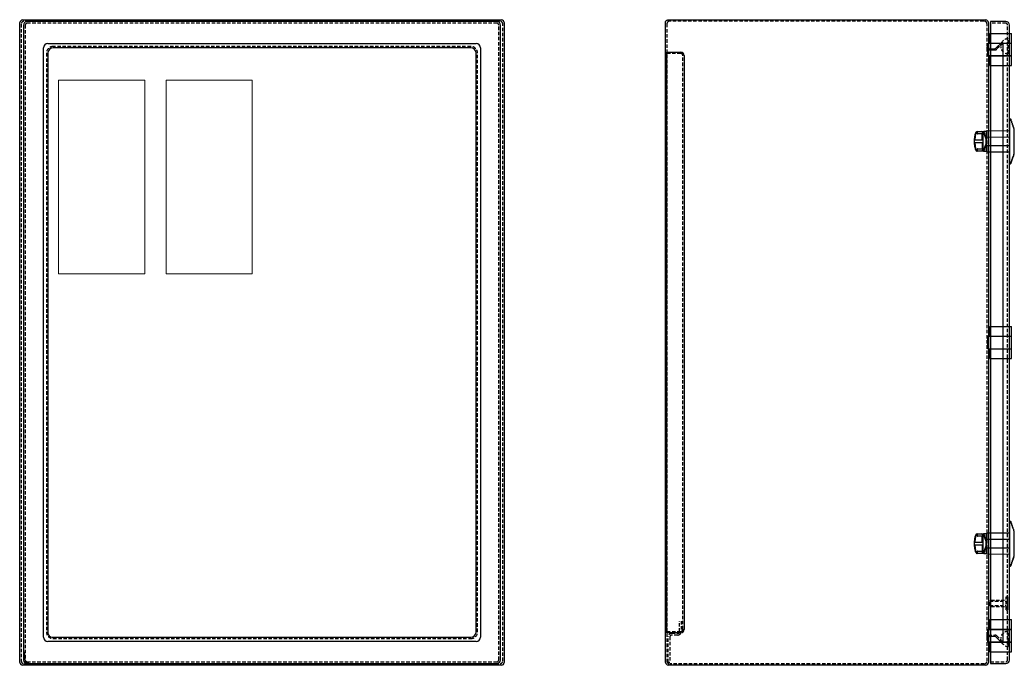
# Model space of a CAD drawing. Header units: millimetres. Extents: x -135 to 1783, y 0 to 1062.
# Drawn here: x 859 to 1783, y 462 to 1062 of the extents above; entities that cross this region are included whole.
import ezdxf

# ---------------------------------------------------------------- set-up
doc = ezdxf.new("R2010")
doc.units = ezdxf.units.MM
doc.linetypes.add('HIDDEN2', pattern=[4.7625, 3.175, -1.5875])
doc.layers.add('eProC - L2', color=41, linetype='Continuous', lineweight=20)

msp = doc.modelspace()

# ---------------------------------------------------------------- linework, layer by layer
for p, q in [((859.04, 464.76), (859.04, 1059.76)), ((861.54, 1062.26), (1306.54, 1062.26)), ((862.48, 1057.51), (862.48, 467.02)), ((1302.4, 1060.71), (865.68, 1060.71)), ((1305.6, 467.02), (1305.6, 1057.51)), ((1309.04, 1059.76), (1309.04, 464.76)), ((1458.99, 1059.91), (1459, 1059.97)), ((1458.99, 1059.85), (1458.99, 1059.91)), ((1458.99, 1059.79), (1458.99, 1059.85)), ((1459.04, 464.79), (1458.99, 1059.79)), ((1459, 1060.03), (1459.01, 1060.09)), ((1459, 1059.97), (1459, 1060.03)), ((1459.01, 1060.09), (1459.02, 1060.15)), ((1459.02, 1060.15), (1459.03, 1060.21)), ((1459.03, 1060.21), (1459.04, 1060.27)), ((1459.04, 1060.27), (1459.05, 1060.33)), ((1459.05, 1060.33), (1459.06, 1060.39)), ((1459.06, 1060.39), (1459.08, 1060.45)), ((1459.08, 1060.45), (1459.1, 1060.51)), ((1459.1, 1060.51), (1459.12, 1060.57)), ((1459.12, 1060.57), (1459.14, 1060.63)), ((1459.14, 1060.63), (1459.16, 1060.69)), ((1459.16, 1060.69), (1459.18, 1060.74)), ((1459.18, 1060.74), (1459.21, 1060.8)), ((1459.21, 1060.8), (1459.23, 1060.86)), ((1459.23, 1060.86), (1459.26, 1060.91)), ((1459.26, 1060.91), (1459.29, 1060.97)), ((1459.29, 1060.97), (1459.32, 1061.02)), ((1459.32, 1061.02), (1459.35, 1061.08)), ((1459.35, 1061.08), (1459.38, 1061.13)), ((1459.38, 1061.13), (1459.41, 1061.18)), ((1459.41, 1061.18), (1459.45, 1061.23)), ((1459.45, 1061.23), (1459.49, 1061.28)), ((1459.49, 1061.28), (1459.52, 1061.33)), ((1459.52, 1061.33), (1459.56, 1061.38)), ((1459.56, 1061.38), (1459.6, 1061.42)), ((1459.6, 1061.42), (1459.64, 1061.47)), ((1459.64, 1061.47), (1459.68, 1061.51)), ((1459.68, 1061.51), (1459.72, 1061.56)), ((1459.72, 1061.56), (1459.77, 1061.6)), ((1459.77, 1061.6), (1459.81, 1061.64)), ((1459.81, 1061.64), (1459.85, 1061.68)), ((1459.85, 1061.68), (1459.9, 1061.72)), ((1459.9, 1061.72), (1459.95, 1061.76)), ((1459.95, 1061.76), (1460, 1061.79)), ((1460, 1061.79), (1460.05, 1061.83)), ((1460.05, 1061.83), (1460.1, 1061.86)), ((1460.1, 1061.86), (1460.15, 1061.9)), ((1460.15, 1061.9), (1460.2, 1061.93)), ((1460.2, 1061.93), (1460.26, 1061.96)), ((1460.26, 1061.96), (1460.31, 1061.99)), ((1460.31, 1061.99), (1460.36, 1062.02)), ((1460.36, 1062.02), (1460.42, 1062.05)), ((1460.42, 1062.05), (1460.48, 1062.07)), ((1460.48, 1062.07), (1460.53, 1062.1)), ((1460.53, 1062.1), (1460.59, 1062.12)), ((1460.59, 1062.12), (1460.65, 1062.14)), ((1460.65, 1062.14), (1460.71, 1062.16)), ((1460.71, 1062.16), (1460.77, 1062.18)), ((1460.77, 1062.18), (1460.83, 1062.2)), ((1460.83, 1062.2), (1460.89, 1062.21)), ((1460.89, 1062.21), (1460.95, 1062.23)), ((1460.95, 1062.23), (1461.01, 1062.24)), ((1461.01, 1062.24), (1461.07, 1062.25)), ((1461.07, 1062.25), (1461.13, 1062.26)), ((1461.13, 1062.26), (1461.19, 1062.27)), ((1461.19, 1062.27), (1461.25, 1062.28)), ((1461.25, 1062.28), (1461.31, 1062.28)), ((1461.31, 1062.28), (1461.37, 1062.29)), ((1461.37, 1062.29), (1461.43, 1062.29)), ((1461.43, 1062.29), (1756.58, 1062.26)), ((1756.43, 1062.27), (1756.56, 1062.27)), ((1756.57, 1062.26), (1756.52, 1062.26)), ((1756.56, 1062.27), (1756.57, 1062.27)), ((1756.57, 1062.27), (1756.58, 1062.26)), ((1756.58, 1062.26), (1756.57, 1062.26)), ((1756.57, 1062.26), (1756.57, 1062.26)), ((1756.58, 1062.26), (1756.58, 1062.26)), ((1759.02, 1059.76), (1759.02, 464.76)), ((1775.32, 1060.71), (1761.02, 1060.71)), ((1761.02, 1060.71), (1761.02, 463.82)), ((1778.52, 467.02), (1778.52, 1057.51)), ((1760.52, 1049.76), (1780.52, 1049.76)), ((1760.52, 1040.76), (1760.52, 1049.76)), ((1780.52, 1040.76), (1780.52, 1049.76)), ((881.04, 488.26), (881.04, 1036.26)), ((885.04, 1040.26), (1283.04, 1040.26)), ((1278.04, 1036.26), (890.04, 1036.26)), ((1287.04, 1036.26), (1287.04, 488.26)), ((1758.52, 1040.51), (1780.52, 1040.51)), ((1758.52, 1029.01), (1758.52, 1040.51)), ((1760.27, 1035.51), (1765, 1035.51)), ((1760.52, 1040.76), (1780.52, 1040.76)), ((1765.88, 1035.88), (1771.7, 1041.7)), ((1771.7, 1041.7), (1772.59, 1040.82)), ((1772.59, 1040.82), (1772.59, 483.71)), ((1780.52, 1029.01), (1780.52, 1040.51)), ((885.04, 1031.26), (885.04, 492.26)), ((1283.04, 493.26), (1283.04, 1031.26)), ((1460.29, 1032.29), (1473.09, 1032.29)), ((1460.29, 492.29), (1460.29, 1032.29)), ((1476.29, 1029.09), (1476.29, 495.49)), ((1758.52, 1029.01), (1780.52, 1029.01)), ((1760.52, 1028.76), (1780.52, 1028.76)), ((1760.52, 1019.76), (1760.52, 1028.76)), ((1780.52, 1019.76), (1780.52, 1028.76)), ((1760.52, 1019.76), (1780.52, 1019.76)), ((1760.52, 768.26), (1760.52, 777.26)), ((1760.52, 777.26), (1780.52, 777.26)), ((1780.52, 768.26), (1780.52, 777.26)), ((1758.52, 756.51), (1758.52, 768.01)), ((1758.52, 768.01), (1780.52, 768.01)), ((1760.52, 768.26), (1780.52, 768.26)), ((1780.52, 756.51), (1780.52, 768.01)), ((1758.52, 756.51), (1780.52, 756.51)), ((1760.52, 747.26), (1760.52, 756.26)), ((1760.52, 756.26), (1780.52, 756.26)), ((1780.52, 747.26), (1780.52, 756.26)), ((1760.52, 747.26), (1780.52, 747.26)), ((1776.92, 525.76), (1776.92, 513.76)), ((1760.52, 495.76), (1760.52, 504.76)), ((1760.52, 504.76), (1780.52, 504.76)), ((1780.52, 495.76), (1780.52, 504.76)), ((1473.09, 492.29), (1460.29, 492.29)), ((1758.52, 484.01), (1758.52, 495.51)), ((1758.52, 495.51), (1780.52, 495.51)), ((1760.52, 495.76), (1780.52, 495.76)), ((1780.52, 484.01), (1780.52, 495.51)), ((1283.04, 484.26), (885.04, 484.26)), ((889.04, 488.26), (1278.04, 488.26)), ((1758.52, 484.01), (1780.52, 484.01)), ((1765, 489.01), (1760.27, 489.01)), ((1760.52, 474.76), (1760.52, 483.76)), ((1760.52, 483.76), (1780.52, 483.76)), ((1771.7, 482.83), (1765.88, 488.65)), ((1772.59, 483.71), (1771.7, 482.83)), ((1780.52, 474.76), (1780.52, 483.76)), ((862.94, 474.76), (862.94, 470.76)), ((1760.52, 474.76), (1780.52, 474.76)), ((1306.54, 462.26), (861.54, 462.26)), ((864.44, 464.76), (862.94, 470.76)), ((867.44, 464.76), (864.44, 464.76)), ((865.68, 463.82), (1302.4, 463.82)), ((1761.02, 463.82), (1775.32, 463.82))]:
    msp.add_line(p, q)
at = {"linetype": 'HIDDEN2'}
for p, q in [((860.34, 1058.52), (860.34, 466.06)), ((1305.24, 1061.02), (862.84, 1061.02)), ((864.08, 1057.51), (864.08, 467.02)), ((1302.4, 1059.11), (865.68, 1059.11)), ((1304, 467.02), (1304, 1057.51)), ((1307.74, 466.06), (1307.74, 1058.52)), ((1460.3, 1058.71), (1460.29, 1058.65)), ((1460.29, 1058.65), (1460.29, 1058.59)), ((1460.29, 1058.59), (1460.29, 1058.54)), ((1460.29, 1058.54), (1460.29, 466.04)), ((1460.31, 1058.82), (1460.3, 1058.76)), ((1460.3, 1058.76), (1460.3, 1058.71)), ((1460.32, 1058.94), (1460.31, 1058.88)), ((1460.31, 1058.88), (1460.31, 1058.82)), ((1460.33, 1058.99), (1460.32, 1058.94)), ((1460.34, 1059.05), (1460.33, 1058.99)), ((1460.36, 1059.11), (1460.34, 1059.05)), ((1460.37, 1059.17), (1460.36, 1059.11)), ((1460.39, 1059.23), (1460.37, 1059.17)), ((1460.4, 1059.28), (1460.39, 1059.23)), ((1460.42, 1059.34), (1460.4, 1059.28)), ((1460.44, 1059.4), (1460.42, 1059.34)), ((1460.47, 1059.46), (1460.44, 1059.4)), ((1460.49, 1059.52), (1460.47, 1059.46)), ((1460.51, 1059.57), (1460.49, 1059.52)), ((1460.54, 1059.63), (1460.51, 1059.57)), ((1460.57, 1059.69), (1460.54, 1059.63)), ((1460.6, 1059.74), (1460.57, 1059.69)), ((1460.63, 1059.8), (1460.6, 1059.74)), ((1460.66, 1059.85), (1460.63, 1059.8)), ((1460.7, 1059.91), (1460.66, 1059.85)), ((1460.73, 1059.96), (1460.7, 1059.91)), ((1460.77, 1060.01), (1460.73, 1059.96)), ((1460.81, 1060.06), (1460.77, 1060.01)), ((1460.85, 1060.11), (1460.81, 1060.06)), ((1460.89, 1060.16), (1460.85, 1060.11)), ((1460.93, 1060.21), (1460.89, 1060.16)), ((1460.98, 1060.26), (1460.93, 1060.21)), ((1461.02, 1060.31), (1460.98, 1060.26)), ((1461.07, 1060.35), (1461.02, 1060.31)), ((1461.12, 1060.39), (1461.07, 1060.35)), ((1461.16, 1060.44), (1461.12, 1060.39)), ((1461.21, 1060.48), (1461.16, 1060.44)), ((1461.27, 1060.52), (1461.21, 1060.48)), ((1461.32, 1060.56), (1461.27, 1060.52)), ((1461.37, 1060.59), (1461.32, 1060.56)), ((1461.42, 1060.63), (1461.37, 1060.59)), ((1461.48, 1060.66), (1461.42, 1060.63)), ((1461.53, 1060.7), (1461.48, 1060.66)), ((1461.59, 1060.73), (1461.53, 1060.7)), ((1461.64, 1060.76), (1461.59, 1060.73)), ((1461.7, 1060.79), (1461.64, 1060.76)), ((1461.76, 1060.81), (1461.7, 1060.79)), ((1461.81, 1060.84), (1461.76, 1060.81)), ((1461.87, 1060.86), (1461.81, 1060.84)), ((1461.93, 1060.88), (1461.87, 1060.86)), ((1461.99, 1060.91), (1461.93, 1060.88)), ((1462.04, 1060.92), (1461.99, 1060.91)), ((1462.1, 1060.94), (1462.04, 1060.92)), ((1462.16, 1060.96), (1462.1, 1060.94)), ((1462.22, 1060.97), (1462.16, 1060.96)), ((1462.28, 1060.98), (1462.22, 1060.97)), ((1462.34, 1061), (1462.28, 1060.98)), ((1462.39, 1061.01), (1462.34, 1061)), ((1462.45, 1061.02), (1462.39, 1061.01)), ((1462.51, 1061.02), (1462.45, 1061.02)), ((1462.57, 1061.03), (1462.51, 1061.02)), ((1462.62, 1061.03), (1462.57, 1061.03)), ((1462.68, 1061.04), (1462.62, 1061.03)), ((1462.73, 1061.04), (1462.68, 1061.04)), ((1754.64, 1061.02), (1462.73, 1061.04)), ((1755.4, 1061.02), (1754.64, 1061.02)), ((1755.27, 1061.01), (1755.39, 1061.01)), ((1755.39, 1061.01), (1755.4, 1061.02)), ((1755.4, 1061.02), (1755.4, 1061.02)), ((1755.4, 1061.02), (1755.4, 1061.02)), ((1755.4, 1061.02), (1755.4, 1061.02)), ((1755.4, 1061.02), (1755.4, 1061.02)), ((1757.77, 466.01), (1757.77, 1058.51)), ((1775.32, 1059.11), (1761.02, 1059.11)), ((1776.92, 467.02), (1776.92, 1057.51)), ((1777.42, 1030.79), (1777.42, 1044.79)), ((1278.04, 1037.56), (890.04, 1037.56)), ((1757.77, 1036.65), (1757.77, 1036.76)), ((1757.77, 1036.54), (1757.77, 1036.65)), ((1757.78, 1036.43), (1757.77, 1036.54)), ((1757.78, 1036.31), (1757.78, 1036.43)), ((1757.8, 1036.2), (1757.78, 1036.31)), ((1757.81, 1036.09), (1757.8, 1036.2)), ((1757.83, 1035.97), (1757.81, 1036.09)), ((1757.85, 1035.86), (1757.83, 1035.97)), ((1757.87, 1035.75), (1757.85, 1035.86)), ((1757.89, 1035.64), (1757.87, 1035.75)), ((1757.92, 1035.53), (1757.89, 1035.64)), ((1757.96, 1035.43), (1757.92, 1035.53)), ((1757.97, 1035.37), (1757.96, 1035.43)), ((1757.99, 1035.32), (1757.97, 1035.37)), ((1758.01, 1035.27), (1757.99, 1035.32)), ((1758.03, 1035.22), (1758.01, 1035.27)), ((1758.05, 1035.17), (1758.03, 1035.22)), ((1758.07, 1035.12), (1758.05, 1035.17)), ((1758.09, 1035.08), (1758.07, 1035.12)), ((1758.11, 1035.03), (1758.09, 1035.08)), ((1758.14, 1034.99), (1758.11, 1035.03)), ((1758.16, 1034.94), (1758.14, 1034.99)), ((1758.19, 1034.9), (1758.16, 1034.94)), ((1758.21, 1034.86), (1758.19, 1034.9)), ((1758.24, 1034.82), (1758.21, 1034.86)), ((1758.26, 1034.78), (1758.24, 1034.82)), ((1772.59, 1040.82), (1766.77, 1035)), ((883.74, 1031.26), (883.74, 493.26)), ((1284.34, 493.26), (1284.34, 1031.26)), ((1473.09, 1031.04), (1460.29, 1031.04)), ((1475.04, 495.49), (1475.04, 1029.09)), ((1758.29, 1034.74), (1758.26, 1034.78)), ((1758.32, 1034.7), (1758.29, 1034.74)), ((1758.35, 1034.67), (1758.32, 1034.7)), ((1758.38, 1034.63), (1758.35, 1034.67)), ((1758.41, 1034.6), (1758.38, 1034.63)), ((1758.44, 1034.57), (1758.41, 1034.6)), ((1758.47, 1034.54), (1758.44, 1034.57)), ((1758.5, 1034.51), (1758.47, 1034.54)), ((1758.53, 1034.48), (1758.5, 1034.51)), ((1758.55, 1034.47), (1758.53, 1034.48)), ((1758.56, 1034.46), (1758.55, 1034.47)), ((1758.58, 1034.45), (1758.56, 1034.46)), ((1758.6, 1034.43), (1758.58, 1034.45)), ((1758.61, 1034.42), (1758.6, 1034.43)), ((1758.63, 1034.41), (1758.61, 1034.42)), ((1758.64, 1034.4), (1758.63, 1034.41)), ((1758.66, 1034.39), (1758.64, 1034.4)), ((1758.68, 1034.38), (1758.66, 1034.39)), ((1758.7, 1034.37), (1758.68, 1034.38)), ((1758.71, 1034.36), (1758.7, 1034.37)), ((1758.73, 1034.35), (1758.71, 1034.36)), ((1758.75, 1034.35), (1758.73, 1034.35)), ((1758.76, 1034.34), (1758.75, 1034.35)), ((1758.78, 1034.33), (1758.76, 1034.34)), ((1758.8, 1034.32), (1758.78, 1034.33)), ((1758.82, 1034.32), (1758.8, 1034.32)), ((1758.83, 1034.31), (1758.82, 1034.32)), ((1758.85, 1034.31), (1758.83, 1034.31)), ((1758.87, 1034.3), (1758.85, 1034.31)), ((1758.89, 1034.29), (1758.87, 1034.3)), ((1758.9, 1034.29), (1758.89, 1034.29)), ((1758.92, 1034.29), (1758.9, 1034.29)), ((1758.94, 1034.28), (1758.92, 1034.29)), ((1758.96, 1034.28), (1758.94, 1034.28)), ((1758.97, 1034.27), (1758.96, 1034.28)), ((1758.99, 1034.27), (1758.97, 1034.27)), ((1759.01, 1034.27), (1758.99, 1034.27)), ((1759.03, 1034.27), (1759.01, 1034.27)), ((1759.04, 1034.27), (1759.03, 1034.27)), ((1759.06, 1034.26), (1759.04, 1034.27)), ((1759.08, 1034.26), (1759.06, 1034.26)), ((1759.1, 1034.26), (1759.08, 1034.26)), ((1759.12, 1034.26), (1759.1, 1034.26)), ((1765, 1034.26), (1759.12, 1034.26)), ((1471.94, 493.44), (1471.94, 503.24)), ((1473.54, 503.24), (1473.54, 493.44)), ((1460.29, 493.54), (1473.09, 493.54)), ((1464.74, 491.84), (1470.34, 491.84)), ((1470.34, 490.24), (1464.74, 490.24)), ((1471.29, 493.54), (1471.29, 492.29)), ((1475.03, 495.29), (1476.27, 495.29)), ((1758.21, 489.67), (1758.24, 489.71)), ((1758.24, 489.71), (1758.26, 489.75)), ((1758.26, 489.75), (1758.29, 489.79)), ((1758.29, 489.79), (1758.32, 489.82)), ((1758.32, 489.82), (1758.35, 489.86)), ((1758.35, 489.86), (1758.38, 489.89)), ((1758.38, 489.89), (1758.41, 489.93)), ((1758.41, 489.93), (1758.44, 489.96)), ((1758.44, 489.96), (1758.47, 489.99)), ((1758.47, 489.99), (1758.5, 490.02)), ((1758.5, 490.02), (1758.53, 490.04)), ((1758.53, 490.04), (1758.55, 490.05)), ((1758.55, 490.05), (1758.56, 490.07)), ((1758.56, 490.07), (1758.58, 490.08)), ((1758.58, 490.08), (1758.6, 490.09)), ((1758.6, 490.09), (1758.61, 490.1)), ((1758.61, 490.1), (1758.63, 490.11)), ((1758.63, 490.11), (1758.64, 490.12)), ((1758.64, 490.12), (1758.66, 490.13)), ((1758.66, 490.13), (1758.68, 490.14)), ((1758.68, 490.14), (1758.7, 490.15)), ((1758.7, 490.15), (1758.71, 490.16)), ((1758.71, 490.16), (1758.73, 490.17)), ((1758.73, 490.17), (1758.75, 490.18)), ((1758.75, 490.18), (1758.76, 490.19)), ((1758.76, 490.19), (1758.78, 490.19)), ((1758.78, 490.19), (1758.8, 490.2)), ((1758.8, 490.2), (1758.82, 490.21)), ((1758.82, 490.21), (1758.83, 490.21)), ((1758.83, 490.21), (1758.85, 490.22)), ((1758.85, 490.22), (1758.87, 490.23)), ((1758.87, 490.23), (1758.89, 490.23)), ((1758.89, 490.23), (1758.9, 490.24)), ((1758.9, 490.24), (1758.92, 490.24)), ((1758.92, 490.24), (1758.94, 490.24)), ((1758.94, 490.24), (1758.96, 490.25)), ((1758.96, 490.25), (1758.97, 490.25)), ((1758.97, 490.25), (1758.99, 490.25)), ((1758.99, 490.25), (1759.01, 490.26)), ((1759.01, 490.26), (1759.03, 490.26)), ((1759.03, 490.26), (1759.04, 490.26)), ((1759.04, 490.26), (1759.06, 490.26)), ((1759.06, 490.26), (1759.08, 490.26)), ((1759.08, 490.26), (1759.1, 490.26)), ((1759.1, 490.26), (1759.12, 490.26)), ((1759.12, 490.26), (1765, 490.26)), ((1777.42, 479.73), (1777.42, 493.73)), ((890.04, 486.96), (1278.04, 486.96)), ((1461.54, 464.84), (1461.54, 488.64)), ((1463.14, 488.64), (1463.14, 464.84)), ((1757.77, 487.99), (1757.78, 488.1)), ((1757.77, 487.87), (1757.77, 487.99)), ((1757.77, 487.76), (1757.77, 487.87)), ((1757.78, 488.21), (1757.8, 488.33)), ((1757.78, 488.1), (1757.78, 488.21)), ((1757.8, 488.33), (1757.81, 488.44)), ((1757.81, 488.44), (1757.83, 488.55)), ((1757.83, 488.55), (1757.85, 488.66)), ((1757.85, 488.66), (1757.87, 488.78)), ((1757.87, 488.78), (1757.89, 488.89)), ((1757.89, 488.89), (1757.92, 488.99)), ((1757.92, 488.99), (1757.96, 489.1)), ((1757.96, 489.1), (1757.97, 489.15)), ((1757.97, 489.15), (1757.99, 489.2)), ((1757.99, 489.2), (1758.01, 489.25)), ((1758.01, 489.25), (1758.03, 489.3)), ((1758.03, 489.3), (1758.05, 489.35)), ((1758.05, 489.35), (1758.07, 489.4)), ((1758.07, 489.4), (1758.09, 489.45)), ((1758.09, 489.45), (1758.11, 489.49)), ((1758.11, 489.49), (1758.14, 489.54)), ((1758.14, 489.54), (1758.16, 489.58)), ((1758.16, 489.58), (1758.19, 489.63)), ((1758.19, 489.63), (1758.21, 489.67)), ((1766.77, 489.53), (1772.59, 483.71)), ((862.84, 463.56), (1305.24, 463.56)), ((865.68, 465.42), (1302.4, 465.42)), ((1463.14, 464.84), (1461.54, 464.84)), ((1761.02, 465.42), (1775.32, 465.42))]:
    msp.add_line(p, q, dxfattribs=at)
at = {"color": 7}
for p, q in [((1778.52, 970.3), (1779.49, 970.3)), ((1778.52, 970.3), (1778.52, 928.3)), ((1782.77, 961.3), (1782.77, 937.3)), ((1746.03, 952.27), (1745.97, 951.49)), ((1746.11, 952.97), (1746.03, 952.27)), ((1746.23, 953.87), (1746.11, 952.97)), ((1746.35, 954.58), (1746.23, 953.87)), ((1746.46, 955.14), (1746.35, 954.58)), ((1746.57, 955.56), (1746.46, 955.14)), ((1746.58, 951.8), (1746.53, 950.77)), ((1746.67, 955.94), (1746.57, 955.56)), ((1746.66, 952.81), (1746.58, 951.8)), ((1746.77, 953.79), (1746.66, 952.81)), ((1746.78, 956.29), (1746.67, 955.94)), ((1746.87, 954.45), (1746.77, 953.79)), ((1746.94, 956.72), (1746.78, 956.29)), ((1746.98, 955.06), (1746.87, 954.45)), ((1747.1, 957.09), (1746.94, 956.72)), ((1747.04, 955.37), (1746.98, 955.06)), ((1747.1, 955.67), (1747.04, 955.37)), ((1747.19, 957.26), (1747.1, 957.09)), ((1747.17, 955.95), (1747.1, 955.67)), ((1747.24, 956.22), (1747.17, 955.95)), ((1747.28, 957.41), (1747.19, 957.26)), ((1747.31, 956.46), (1747.24, 956.22)), ((1747.37, 957.56), (1747.28, 957.41)), ((1747.38, 956.68), (1747.31, 956.46)), ((1747.49, 957.72), (1747.37, 957.56)), ((1747.45, 956.89), (1747.38, 956.68)), ((1747.52, 957.09), (1747.45, 956.89)), ((1747.65, 957.91), (1747.49, 957.72)), ((1747.57, 957.19), (1747.52, 957.09)), ((1747.61, 957.29), (1747.57, 957.19)), ((1747.65, 957.38), (1747.61, 957.29)), ((1747.87, 958.09), (1747.65, 957.91)), ((1747.69, 957.48), (1747.65, 957.38)), ((1747.74, 957.56), (1747.69, 957.48)), ((1747.78, 957.64), (1747.74, 957.56)), ((1747.83, 957.72), (1747.78, 957.64)), ((1747.87, 957.79), (1747.83, 957.72)), ((1748.15, 958.25), (1747.87, 958.09)), ((1747.91, 957.86), (1747.87, 957.79)), ((1747.95, 957.91), (1747.91, 957.86)), ((1747.97, 957.94), (1747.95, 957.91)), ((1747.99, 957.97), (1747.97, 957.94)), ((1748.01, 957.99), (1747.99, 957.97)), ((1748.03, 958.02), (1748.01, 957.99)), ((1748.06, 958.05), (1748.03, 958.02)), ((1748.08, 958.07), (1748.06, 958.05)), ((1748.1, 958.09), (1748.08, 958.07)), ((1748.13, 958.12), (1748.1, 958.09)), ((1748.15, 958.14), (1748.13, 958.12)), ((1748.47, 958.33), (1748.15, 958.25)), ((1748.17, 958.16), (1748.15, 958.14)), ((1748.2, 958.18), (1748.17, 958.16)), ((1748.22, 958.2), (1748.2, 958.18)), ((1748.24, 958.21), (1748.22, 958.2)), ((1748.26, 958.23), (1748.24, 958.21)), ((1748.28, 958.24), (1748.26, 958.23)), ((1748.3, 958.25), (1748.28, 958.24)), ((1748.31, 958.26), (1748.3, 958.25)), ((1748.32, 958.27), (1748.31, 958.26)), ((1748.33, 958.27), (1748.32, 958.27)), ((1748.34, 958.28), (1748.33, 958.27)), ((1748.36, 958.28), (1748.34, 958.28)), ((1748.37, 958.29), (1748.36, 958.28)), ((1748.38, 958.3), (1748.37, 958.29)), ((1748.4, 958.3), (1748.38, 958.3)), ((1748.41, 958.31), (1748.4, 958.3)), ((1748.42, 958.31), (1748.41, 958.31)), ((1748.44, 958.32), (1748.42, 958.31)), ((1748.45, 958.32), (1748.44, 958.32)), ((1748.47, 958.32), (1748.45, 958.32)), ((1748.47, 958.33), (1748.58, 958.34)), ((1748.48, 958.33), (1748.47, 958.32)), ((1748.53, 958.33), (1748.47, 958.33)), ((1748.49, 958.33), (1748.48, 958.33)), ((1748.5, 958.33), (1748.49, 958.33)), ((1748.51, 958.33), (1748.5, 958.33)), ((1748.52, 958.33), (1748.51, 958.33)), ((1748.51, 958.33), (1748.51, 958.33)), ((1748.53, 958.33), (1748.52, 958.33)), ((1748.55, 958.33), (1748.53, 958.33)), ((1748.58, 958.34), (1748.55, 958.33)), ((1748.58, 958.34), (1748.77, 958.34)), ((1748.77, 958.34), (1749.03, 958.34)), ((1748.77, 958.34), (1748.77, 956.17)), ((1748.77, 956.17), (1749.03, 956.17)), ((1749.03, 958.34), (1752.41, 958.35)), ((1749.03, 956.17), (1749.03, 958.34)), ((1753.27, 956.16), (1749.03, 956.17)), ((1752.41, 958.35), (1754.48, 958.36)), ((1753.27, 950.79), (1753.27, 956.16)), ((1753.79, 956.35), (1753.76, 947.36)), ((1753.77, 951.29), (1753.77, 955.66)), ((1753.79, 956.35), (1755.07, 956.36)), ((1755.07, 956.36), (1754.48, 958.36)), ((1757.27, 958.35), (1754.79, 958.35)), ((1754.86, 958.09), (1755.44, 956.5)), ((1755.09, 957.6), (1755.03, 957.61)), ((1756.86, 951.42), (1755.07, 956.36)), ((1755.16, 957.59), (1755.09, 957.6)), ((1755.16, 957.59), (1755.16, 957.25)), ((1757.24, 951.55), (1755.44, 956.5)), ((1757.27, 951.44), (1757.27, 958.35)), ((1757.52, 954.01), (1757.27, 954.01)), ((1778.52, 958.97), (1757.52, 958.9)), ((1757.52, 958.9), (1757.52, 953.36)), ((1757.52, 953.36), (1778.52, 953.39)), ((1757.52, 945.23), (1757.52, 953.36)), ((1745.77, 950.77), (1746.03, 950.77)), ((1745.77, 950.77), (1745.77, 947.82)), ((1745.77, 947.82), (1746.03, 947.82)), ((1745.97, 951.49), (1745.94, 950.77)), ((1745.94, 947.82), (1745.97, 947.13)), ((1745.97, 947.13), (1746.04, 946.22)), ((1746.03, 950.77), (1753.27, 950.79)), ((1746.03, 947.82), (1746.03, 950.77)), ((1753.27, 947.8), (1746.03, 947.82)), ((1746.04, 946.22), (1746.13, 945.4)), ((1746.13, 945.4), (1746.23, 944.68)), ((1746.23, 944.68), (1746.34, 944.05)), ((1746.34, 944.05), (1746.45, 943.52)), ((1746.45, 943.52), (1746.61, 942.86)), ((1746.53, 947.82), (1746.57, 946.98)), ((1746.57, 946.98), (1746.63, 946.15)), ((1746.61, 942.86), (1746.76, 942.37)), ((1746.63, 946.15), (1746.71, 945.35)), ((1746.71, 945.35), (1746.78, 944.79)), ((1746.78, 944.79), (1746.85, 944.25)), ((1746.85, 944.25), (1746.94, 943.72)), ((1746.94, 943.72), (1747.04, 943.21)), ((1747.04, 943.21), (1747.12, 942.86)), ((1747.12, 942.86), (1747.2, 942.52)), ((1747.2, 942.52), (1747.29, 942.19)), ((1749.03, 942.42), (1748.77, 942.42)), ((1748.77, 940.25), (1748.77, 942.42)), ((1749.03, 942.42), (1753.27, 942.43)), ((1749.03, 940.25), (1749.03, 942.42)), ((1753.27, 947.8), (1753.27, 942.43)), ((1753.75, 942.79), (1753.74, 942.24)), ((1753.75, 942.79), (1753.77, 942.93)), ((1753.77, 947.3), (1753.76, 947.36)), ((1753.77, 947.3), (1753.77, 942.93)), ((1755.07, 942.23), (1756.86, 947.17)), ((1755.44, 942.09), (1757.24, 947.04)), ((1757.27, 951.42), (1756.86, 951.42)), ((1756.86, 947.17), (1756.86, 951.42)), ((1756.86, 947.17), (1757.27, 947.17)), ((1757.27, 951.42), (1757.24, 951.55)), ((1757.24, 947.04), (1757.27, 947.17)), ((1757.27, 947.17), (1757.27, 951.42)), ((1757.27, 940.25), (1757.27, 947.15)), ((1757.27, 944.58), (1757.52, 944.58)), ((1778.52, 945.2), (1757.52, 945.23)), ((1757.52, 945.23), (1757.52, 939.7)), ((1746.76, 942.37), (1746.89, 942)), ((1746.89, 942), (1746.99, 941.75)), ((1746.99, 941.75), (1747.11, 941.49)), ((1747.11, 941.49), (1747.25, 941.23)), ((1747.25, 941.23), (1747.42, 940.97)), ((1747.29, 942.19), (1747.39, 941.88)), ((1747.39, 941.88), (1747.44, 941.73)), ((1747.42, 940.97), (1747.58, 940.76)), ((1747.44, 941.73), (1747.49, 941.58)), ((1747.49, 941.58), (1747.55, 941.44)), ((1747.55, 941.44), (1747.61, 941.29)), ((1747.58, 940.76), (1747.82, 940.53)), ((1747.61, 941.29), (1747.67, 941.16)), ((1747.67, 941.16), (1747.71, 941.09)), ((1747.71, 941.09), (1747.74, 941.03)), ((1747.74, 941.03), (1747.77, 940.96)), ((1747.77, 940.96), (1747.81, 940.9)), ((1747.81, 940.9), (1747.84, 940.84)), ((1747.82, 940.53), (1748.04, 940.39)), ((1747.84, 940.84), (1747.88, 940.78)), ((1747.88, 940.78), (1747.92, 940.73)), ((1747.92, 940.73), (1747.95, 940.67)), ((1747.95, 940.67), (1747.99, 940.62)), ((1747.99, 940.62), (1748.01, 940.6)), ((1748.01, 940.6), (1748.03, 940.58)), ((1748.03, 940.58), (1748.06, 940.55)), ((1748.04, 940.39), (1748.29, 940.29)), ((1748.06, 940.55), (1748.08, 940.52)), ((1748.08, 940.52), (1748.11, 940.49)), ((1748.11, 940.49), (1748.13, 940.46)), ((1748.13, 940.46), (1748.15, 940.45)), ((1748.15, 940.45), (1748.17, 940.44)), ((1748.17, 940.44), (1748.18, 940.42)), ((1748.18, 940.42), (1748.2, 940.41)), ((1748.2, 940.41), (1748.21, 940.39)), ((1748.21, 940.39), (1748.23, 940.38)), ((1748.23, 940.38), (1748.25, 940.37)), ((1748.25, 940.37), (1748.26, 940.36)), ((1748.26, 940.36), (1748.28, 940.35)), ((1748.28, 940.35), (1748.3, 940.33)), ((1748.29, 940.29), (1748.58, 940.25)), ((1748.3, 940.33), (1748.32, 940.32)), ((1748.32, 940.32), (1748.33, 940.32)), ((1748.33, 940.32), (1748.34, 940.31)), ((1748.34, 940.31), (1748.35, 940.31)), ((1748.35, 940.31), (1748.36, 940.3)), ((1748.36, 940.3), (1748.37, 940.3)), ((1748.37, 940.3), (1748.38, 940.29)), ((1748.38, 940.29), (1748.39, 940.29)), ((1748.39, 940.29), (1748.4, 940.29)), ((1748.4, 940.29), (1748.41, 940.28)), ((1748.41, 940.28), (1748.42, 940.28)), ((1748.42, 940.28), (1748.43, 940.28)), ((1748.43, 940.28), (1748.44, 940.27)), ((1748.44, 940.27), (1748.45, 940.27)), ((1748.45, 940.27), (1748.46, 940.27)), ((1748.46, 940.27), (1748.47, 940.27)), ((1748.47, 940.27), (1748.48, 940.27)), ((1748.48, 940.27), (1748.5, 940.26)), ((1748.5, 940.26), (1748.52, 940.26)), ((1748.52, 940.26), (1748.58, 940.26)), ((1748.58, 940.25), (1748.74, 940.25)), ((1749.03, 940.25), (1748.77, 940.25)), ((1752.34, 940.24), (1749.03, 940.25)), ((1752.4, 940.24), (1752.34, 940.24)), ((1754.48, 940.23), (1752.35, 940.24)), ((1752.45, 940.25), (1752.4, 940.24)), ((1752.48, 940.25), (1752.45, 940.25)), ((1752.51, 940.25), (1752.48, 940.25)), ((1752.53, 940.26), (1752.51, 940.25)), ((1752.56, 940.26), (1752.53, 940.26)), ((1752.58, 940.27), (1752.56, 940.26)), ((1752.61, 940.28), (1752.58, 940.27)), ((1752.63, 940.28), (1752.61, 940.28)), ((1752.66, 940.29), (1752.63, 940.28)), ((1752.68, 940.3), (1752.66, 940.29)), ((1752.7, 940.31), (1752.68, 940.3)), ((1752.73, 940.32), (1752.7, 940.31)), ((1752.75, 940.33), (1752.73, 940.32)), ((1752.77, 940.34), (1752.75, 940.33)), ((1752.79, 940.35), (1752.77, 940.34)), ((1752.81, 940.36), (1752.79, 940.35)), ((1752.84, 940.37), (1752.81, 940.36)), ((1752.86, 940.38), (1752.84, 940.37)), ((1752.88, 940.39), (1752.86, 940.38)), ((1752.9, 940.41), (1752.88, 940.39)), ((1752.92, 940.42), (1752.9, 940.41)), ((1752.96, 940.44), (1752.92, 940.42)), ((1752.99, 940.47), (1752.96, 940.44)), ((1753.03, 940.5), (1752.99, 940.47)), ((1753.06, 940.53), (1753.03, 940.5)), ((1753.09, 940.55), (1753.06, 940.53)), ((1753.12, 940.58), (1753.09, 940.55)), ((1753.15, 940.61), (1753.12, 940.58)), ((1753.18, 940.64), (1753.15, 940.61)), ((1753.21, 940.67), (1753.18, 940.64)), ((1753.23, 940.7), (1753.21, 940.67)), ((1753.26, 940.72), (1753.23, 940.7)), ((1753.28, 940.75), (1753.26, 940.72)), ((1753.3, 940.78), (1753.28, 940.75)), ((1753.32, 940.8), (1753.3, 940.78)), ((1753.34, 940.83), (1753.32, 940.8)), ((1753.35, 940.86), (1753.34, 940.83)), ((1753.39, 940.91), (1753.35, 940.86)), ((1753.42, 940.97), (1753.39, 940.91)), ((1753.45, 941.02), (1753.42, 940.97)), ((1753.48, 941.08), (1753.45, 941.02)), ((1753.51, 941.14), (1753.48, 941.08)), ((1753.54, 941.2), (1753.51, 941.14)), ((1753.56, 941.26), (1753.54, 941.2)), ((1753.58, 941.33), (1753.56, 941.26)), ((1753.61, 941.39), (1753.58, 941.33)), ((1753.63, 941.45), (1753.61, 941.39)), ((1753.64, 941.52), (1753.63, 941.45)), ((1753.66, 941.58), (1753.64, 941.52)), ((1753.68, 941.65), (1753.66, 941.58)), ((1753.69, 941.71), (1753.68, 941.65)), ((1753.7, 941.78), (1753.69, 941.71)), ((1753.71, 941.84), (1753.7, 941.78)), ((1753.72, 941.91), (1753.71, 941.84)), ((1753.73, 941.97), (1753.72, 941.91)), ((1753.74, 942.04), (1753.73, 941.97)), ((1755.07, 942.23), (1753.74, 942.24)), ((1753.74, 942.24), (1753.74, 942.11)), ((1753.74, 942.11), (1753.74, 942.04)), ((1754.5, 940.27), (1754.48, 940.23)), ((1755.07, 942.23), (1754.5, 940.27)), ((1754.5, 940.27), (1754.54, 940.28)), ((1754.54, 940.28), (1754.58, 940.29)), ((1754.58, 940.29), (1754.66, 940.32)), ((1754.66, 940.32), (1754.73, 940.37)), ((1754.73, 940.37), (1754.78, 940.43)), ((1754.78, 940.43), (1754.86, 940.58)), ((1754.79, 940.24), (1757.27, 940.25)), ((1755.44, 942.09), (1754.86, 940.5)), ((1754.86, 940.58), (1754.95, 940.79)), ((1754.95, 940.79), (1755.05, 941.05)), ((1755.04, 940.98), (1755.16, 941)), ((1755.05, 941.05), (1755.17, 941.36)), ((1755.16, 941.34), (1755.16, 941)), ((1755.17, 941.36), (1755.3, 941.72)), ((1755.3, 941.72), (1755.44, 942.1)), ((1757.52, 939.7), (1778.52, 939.63)), ((1781.47, 933.71), (1781.76, 933.71)), ((1781.5, 933.01), (1781.76, 933.71)), ((1781.78, 933.76), (1781.56, 933.76)), ((1781.61, 933.31), (1781.77, 933.73)), ((1781.78, 933.76), (1781.76, 933.71)), ((1781.78, 933.76), (1781.9, 934.09)), ((1782.2, 934.91), (1782.56, 935.89)), ((1782.31, 935.17), (1782.29, 935.17)), ((1782.31, 935.19), (1782.3, 935.19)), ((1782.83, 936.66), (1782.95, 936.98)), ((1782.95, 936.98), (1782.84, 936.98)), ((1782.95, 936.98), (1782.84, 936.98)), ((1782.85, 936.67), (1782.85, 936.66)), ((1782.95, 936.98), (1782.95, 936.98)), ((1778.52, 928.3), (1779.49, 928.3)), ((1780.45, 930.1), (1780.16, 930.1)), ((1780.43, 930.05), (1780.16, 930.05)), ((1780.26, 929.58), (1780.23, 929.58)), ((1780.26, 929.58), (1780.43, 930.05)), ((1780.43, 930.05), (1780.45, 930.1)), ((1780.45, 930.1), (1780.59, 930.49)), ((1780.89, 931.31), (1781.24, 932.29)), ((1780.91, 931.38), (1780.92, 931.38)), ((1780.92, 931.4), (1780.92, 931.4)), ((1780.92, 931.4), (1780.92, 931.4)), ((1778.52, 596.23), (1778.52, 554.23)), ((1778.52, 596.23), (1779.49, 596.23)), ((1746.78, 582.23), (1746.67, 581.88)), ((1746.94, 582.65), (1746.78, 582.23)), ((1747.1, 583.03), (1746.94, 582.65)), ((1747.19, 583.19), (1747.1, 583.03)), ((1747.24, 582.16), (1747.17, 581.89)), ((1747.28, 583.35), (1747.19, 583.19)), ((1747.31, 582.39), (1747.24, 582.16)), ((1747.37, 583.49), (1747.28, 583.35)), ((1747.38, 582.62), (1747.31, 582.39)), ((1747.49, 583.65), (1747.37, 583.49)), ((1747.45, 582.83), (1747.38, 582.62)), ((1747.52, 583.02), (1747.45, 582.83)), ((1747.65, 583.84), (1747.49, 583.65)), ((1747.57, 583.13), (1747.52, 583.02)), ((1747.61, 583.23), (1747.57, 583.13)), ((1747.65, 583.32), (1747.61, 583.23)), ((1747.87, 584.03), (1747.65, 583.84)), ((1747.69, 583.41), (1747.65, 583.32)), ((1747.74, 583.5), (1747.69, 583.41)), ((1747.78, 583.58), (1747.74, 583.5)), ((1747.83, 583.66), (1747.78, 583.58)), ((1747.87, 583.73), (1747.83, 583.66)), ((1748.15, 584.18), (1747.87, 584.03)), ((1747.91, 583.79), (1747.87, 583.73)), ((1747.95, 583.85), (1747.91, 583.79)), ((1747.97, 583.88), (1747.95, 583.85)), ((1747.99, 583.9), (1747.97, 583.88)), ((1748.01, 583.93), (1747.99, 583.9)), ((1748.03, 583.95), (1748.01, 583.93)), ((1748.06, 583.98), (1748.03, 583.95)), ((1748.08, 584.01), (1748.06, 583.98)), ((1748.1, 584.03), (1748.08, 584.01)), ((1748.13, 584.05), (1748.1, 584.03)), ((1748.15, 584.08), (1748.13, 584.05)), ((1748.47, 584.26), (1748.15, 584.18)), ((1748.17, 584.1), (1748.15, 584.08)), ((1748.2, 584.12), (1748.17, 584.1)), ((1748.22, 584.13), (1748.2, 584.12)), ((1748.24, 584.15), (1748.22, 584.13)), ((1748.26, 584.16), (1748.24, 584.15)), ((1748.28, 584.18), (1748.26, 584.16)), ((1748.3, 584.19), (1748.28, 584.18)), ((1748.31, 584.2), (1748.3, 584.19)), ((1748.32, 584.2), (1748.31, 584.2)), ((1748.33, 584.21), (1748.32, 584.2)), ((1748.34, 584.21), (1748.33, 584.21)), ((1748.36, 584.22), (1748.34, 584.21)), ((1748.37, 584.23), (1748.36, 584.22)), ((1748.38, 584.23), (1748.37, 584.23)), ((1748.4, 584.24), (1748.38, 584.23)), ((1748.41, 584.24), (1748.4, 584.24)), ((1748.42, 584.25), (1748.41, 584.24)), ((1748.44, 584.25), (1748.42, 584.25)), ((1748.45, 584.25), (1748.44, 584.25)), ((1748.47, 584.26), (1748.45, 584.25)), ((1748.47, 584.26), (1748.58, 584.27)), ((1748.53, 584.26), (1748.47, 584.26)), ((1748.48, 584.26), (1748.47, 584.26)), ((1748.49, 584.26), (1748.48, 584.26)), ((1748.5, 584.26), (1748.49, 584.26)), ((1748.51, 584.27), (1748.5, 584.26)), ((1748.52, 584.27), (1748.51, 584.27)), ((1748.51, 584.27), (1748.51, 584.27)), ((1748.53, 584.27), (1748.52, 584.27)), ((1748.55, 584.27), (1748.53, 584.27)), ((1748.58, 584.27), (1748.55, 584.27)), ((1748.58, 584.27), (1748.77, 584.27)), ((1748.77, 584.28), (1748.77, 582.11)), ((1748.77, 584.28), (1749.03, 584.28)), ((1748.77, 582.11), (1749.03, 582.11)), ((1749.03, 584.28), (1752.41, 584.29)), ((1749.03, 582.11), (1749.03, 584.28)), ((1753.27, 582.09), (1749.03, 582.11)), ((1752.41, 584.29), (1754.48, 584.29)), ((1753.27, 576.73), (1753.27, 582.1)), ((1753.79, 582.29), (1753.76, 573.3)), ((1753.79, 582.29), (1755.07, 582.29)), ((1755.07, 582.29), (1754.48, 584.29)), ((1757.27, 584.28), (1754.79, 584.29)), ((1754.86, 584.03), (1755.44, 582.43)), ((1755.09, 583.53), (1755.03, 583.55)), ((1756.86, 577.35), (1755.07, 582.29)), ((1755.16, 583.53), (1755.09, 583.53)), ((1755.16, 583.53), (1755.16, 583.18)), ((1757.24, 577.49), (1755.44, 582.43)), ((1757.27, 577.38), (1757.27, 584.28)), ((1778.52, 584.9), (1757.52, 584.83)), ((1757.52, 584.83), (1757.52, 579.3)), ((1782.77, 587.23), (1782.77, 563.23)), ((1745.77, 576.7), (1745.77, 573.76)), ((1745.77, 576.7), (1746.03, 576.7)), ((1745.77, 573.76), (1746.03, 573.76)), ((1745.97, 577.42), (1745.94, 576.7)), ((1745.94, 573.76), (1745.97, 573.07)), ((1746.03, 578.21), (1745.97, 577.42)), ((1745.97, 573.07), (1746.04, 572.15)), ((1746.11, 578.91), (1746.03, 578.21)), ((1746.03, 576.7), (1753.27, 576.73)), ((1746.03, 573.76), (1746.03, 576.7)), ((1753.27, 573.73), (1746.03, 573.76)), ((1746.23, 579.8), (1746.11, 578.91)), ((1746.35, 580.52), (1746.23, 579.8)), ((1746.46, 581.07), (1746.35, 580.52)), ((1746.57, 581.5), (1746.46, 581.07)), ((1746.58, 577.74), (1746.53, 576.71)), ((1746.53, 573.76), (1746.57, 572.92)), ((1746.67, 581.88), (1746.57, 581.5)), ((1746.57, 572.92), (1746.63, 572.09)), ((1746.66, 578.75), (1746.58, 577.74)), ((1746.77, 579.72), (1746.66, 578.75)), ((1746.87, 580.38), (1746.77, 579.72)), ((1746.98, 581), (1746.87, 580.38)), ((1747.04, 581.31), (1746.98, 581)), ((1747.1, 581.61), (1747.04, 581.31)), ((1747.17, 581.89), (1747.1, 581.61)), ((1753.27, 573.73), (1753.27, 568.37)), ((1753.77, 573.23), (1753.76, 573.3)), ((1753.77, 577.23), (1753.77, 581.59)), ((1753.77, 573.23), (1753.77, 568.87)), ((1755.07, 568.17), (1756.86, 573.11)), ((1755.44, 568.03), (1757.24, 572.97)), ((1756.86, 573.11), (1756.86, 577.35)), ((1757.27, 577.35), (1756.86, 577.35)), ((1756.86, 573.11), (1757.27, 573.11)), ((1757.27, 577.35), (1757.24, 577.49)), ((1757.24, 572.97), (1757.27, 573.11)), ((1757.52, 579.94), (1757.27, 579.94)), ((1757.27, 573.11), (1757.27, 577.35)), ((1757.27, 566.18), (1757.27, 573.08)), ((1757.52, 579.3), (1778.52, 579.32)), ((1757.52, 571.16), (1757.52, 579.3)), ((1746.04, 572.15), (1746.13, 571.34)), ((1746.13, 571.34), (1746.23, 570.62)), ((1746.23, 570.62), (1746.34, 569.99)), ((1746.34, 569.99), (1746.45, 569.45)), ((1746.45, 569.45), (1746.61, 568.8)), ((1746.61, 568.8), (1746.76, 568.3)), ((1746.63, 572.09), (1746.71, 571.28)), ((1746.71, 571.28), (1746.78, 570.73)), ((1746.76, 568.3), (1746.89, 567.94)), ((1746.78, 570.73), (1746.85, 570.18)), ((1746.85, 570.18), (1746.94, 569.65)), ((1746.89, 567.94), (1746.99, 567.68)), ((1746.94, 569.65), (1747.04, 569.15)), ((1746.99, 567.68), (1747.11, 567.43)), ((1747.04, 569.15), (1747.12, 568.8)), ((1747.11, 567.43), (1747.25, 567.17)), ((1747.12, 568.8), (1747.2, 568.45)), ((1747.2, 568.45), (1747.29, 568.13)), ((1747.25, 567.17), (1747.42, 566.9)), ((1747.29, 568.13), (1747.39, 567.81)), ((1747.39, 567.81), (1747.44, 567.66)), ((1747.42, 566.9), (1747.58, 566.7)), ((1747.44, 567.66), (1747.49, 567.52)), ((1747.49, 567.52), (1747.55, 567.37)), ((1747.55, 567.37), (1747.61, 567.23)), ((1747.58, 566.7), (1747.82, 566.47)), ((1747.61, 567.23), (1747.67, 567.09)), ((1747.67, 567.09), (1747.71, 567.03)), ((1747.71, 567.03), (1747.74, 566.96)), ((1747.74, 566.96), (1747.77, 566.9)), ((1747.77, 566.9), (1747.81, 566.84)), ((1747.81, 566.84), (1747.84, 566.78)), ((1747.82, 566.47), (1748.04, 566.33)), ((1747.84, 566.78), (1747.88, 566.72)), ((1747.88, 566.72), (1747.92, 566.66)), ((1747.92, 566.66), (1747.95, 566.61)), ((1747.95, 566.61), (1747.99, 566.56)), ((1747.99, 566.56), (1748.01, 566.53)), ((1748.01, 566.53), (1748.03, 566.51)), ((1748.03, 566.51), (1748.06, 566.48)), ((1748.04, 566.33), (1748.29, 566.23)), ((1748.06, 566.48), (1748.08, 566.45)), ((1748.08, 566.45), (1748.11, 566.43)), ((1748.11, 566.43), (1748.13, 566.4)), ((1748.13, 566.4), (1748.15, 566.39)), ((1748.15, 566.39), (1748.17, 566.37)), ((1748.17, 566.37), (1748.18, 566.36)), ((1748.18, 566.36), (1748.2, 566.34)), ((1748.2, 566.34), (1748.21, 566.33)), ((1748.21, 566.33), (1748.23, 566.32)), ((1748.23, 566.32), (1748.25, 566.31)), ((1748.25, 566.31), (1748.26, 566.29)), ((1748.26, 566.29), (1748.28, 566.28)), ((1748.28, 566.28), (1748.3, 566.27)), ((1748.29, 566.23), (1748.58, 566.19)), ((1748.3, 566.27), (1748.32, 566.26)), ((1748.32, 566.26), (1748.33, 566.25)), ((1748.33, 566.25), (1748.34, 566.25)), ((1748.34, 566.25), (1748.35, 566.24)), ((1748.35, 566.24), (1748.36, 566.24)), ((1748.36, 566.24), (1748.37, 566.23)), ((1748.37, 566.23), (1748.38, 566.23)), ((1748.38, 566.23), (1748.39, 566.23)), ((1748.39, 566.23), (1748.4, 566.22)), ((1748.4, 566.22), (1748.41, 566.22)), ((1748.41, 566.22), (1748.42, 566.22)), ((1748.42, 566.22), (1748.43, 566.21)), ((1748.43, 566.21), (1748.44, 566.21)), ((1748.44, 566.21), (1748.45, 566.21)), ((1748.45, 566.21), (1748.46, 566.21)), ((1748.46, 566.21), (1748.47, 566.2)), ((1748.47, 566.2), (1748.48, 566.2)), ((1748.48, 566.2), (1748.5, 566.2)), ((1748.5, 566.2), (1748.52, 566.2)), ((1748.52, 566.2), (1748.58, 566.19)), ((1748.58, 566.19), (1748.74, 566.19)), ((1748.77, 566.19), (1748.77, 568.35)), ((1749.03, 568.35), (1748.77, 568.35)), ((1749.03, 566.18), (1748.77, 566.18)), ((1749.03, 568.35), (1753.27, 568.37)), ((1749.03, 566.19), (1749.03, 568.35)), ((1752.34, 566.17), (1749.03, 566.18)), ((1752.4, 566.18), (1752.34, 566.17)), ((1754.48, 566.17), (1752.35, 566.17)), ((1752.45, 566.18), (1752.4, 566.18)), ((1752.48, 566.19), (1752.45, 566.18)), ((1752.51, 566.19), (1752.48, 566.19)), ((1752.53, 566.19), (1752.51, 566.19)), ((1752.56, 566.2), (1752.53, 566.19)), ((1752.58, 566.2), (1752.56, 566.2)), ((1752.61, 566.21), (1752.58, 566.2)), ((1752.63, 566.22), (1752.61, 566.21)), ((1752.66, 566.23), (1752.63, 566.22)), ((1752.68, 566.23), (1752.66, 566.23)), ((1752.7, 566.24), (1752.68, 566.23)), ((1752.73, 566.25), (1752.7, 566.24)), ((1752.75, 566.26), (1752.73, 566.25)), ((1752.77, 566.27), (1752.75, 566.26)), ((1752.79, 566.28), (1752.77, 566.27)), ((1752.81, 566.29), (1752.79, 566.28)), ((1752.84, 566.3), (1752.81, 566.29)), ((1752.86, 566.32), (1752.84, 566.3)), ((1752.88, 566.33), (1752.86, 566.32)), ((1752.9, 566.34), (1752.88, 566.33)), ((1752.92, 566.35), (1752.9, 566.34)), ((1752.96, 566.38), (1752.92, 566.35)), ((1752.99, 566.41), (1752.96, 566.38)), ((1753.03, 566.43), (1752.99, 566.41)), ((1753.06, 566.46), (1753.03, 566.43)), ((1753.09, 566.49), (1753.06, 566.46)), ((1753.12, 566.52), (1753.09, 566.49)), ((1753.15, 566.55), (1753.12, 566.52)), ((1753.18, 566.58), (1753.15, 566.55)), ((1753.21, 566.6), (1753.18, 566.58)), ((1753.23, 566.63), (1753.21, 566.6)), ((1753.26, 566.66), (1753.23, 566.63)), ((1753.28, 566.69), (1753.26, 566.66)), ((1753.3, 566.71), (1753.28, 566.69)), ((1753.32, 566.74), (1753.3, 566.71)), ((1753.34, 566.77), (1753.32, 566.74)), ((1753.35, 566.79), (1753.34, 566.77)), ((1753.39, 566.85), (1753.35, 566.79)), ((1753.42, 566.9), (1753.39, 566.85)), ((1753.45, 566.96), (1753.42, 566.9)), ((1753.48, 567.02), (1753.45, 566.96)), ((1753.51, 567.08), (1753.48, 567.02)), ((1753.54, 567.14), (1753.51, 567.08)), ((1753.56, 567.2), (1753.54, 567.14)), ((1753.58, 567.26), (1753.56, 567.2)), ((1753.61, 567.32), (1753.58, 567.26)), ((1753.63, 567.39), (1753.61, 567.32)), ((1753.64, 567.45), (1753.63, 567.39)), ((1753.66, 567.52), (1753.64, 567.45)), ((1753.68, 567.58), (1753.66, 567.52)), ((1753.69, 567.65), (1753.68, 567.58)), ((1753.7, 567.71), (1753.69, 567.65)), ((1753.71, 567.78), (1753.7, 567.71)), ((1753.72, 567.84), (1753.71, 567.78)), ((1753.73, 567.91), (1753.72, 567.84)), ((1753.74, 567.98), (1753.73, 567.91)), ((1753.75, 568.73), (1753.74, 568.17)), ((1753.74, 568.17), (1753.74, 568.04)), ((1755.07, 568.17), (1753.74, 568.17)), ((1753.74, 568.04), (1753.74, 567.98)), ((1753.75, 568.73), (1753.77, 568.87)), ((1754.5, 566.21), (1754.48, 566.17)), ((1755.07, 568.17), (1754.5, 566.21)), ((1754.5, 566.21), (1754.54, 566.21)), ((1754.54, 566.21), (1754.58, 566.22)), ((1754.58, 566.22), (1754.66, 566.25)), ((1754.66, 566.25), (1754.73, 566.3)), ((1754.73, 566.3), (1754.78, 566.36)), ((1754.78, 566.36), (1754.86, 566.51)), ((1754.79, 566.17), (1757.27, 566.18)), ((1755.44, 568.03), (1754.86, 566.43)), ((1754.86, 566.51), (1754.95, 566.72)), ((1754.95, 566.72), (1755.05, 566.99)), ((1755.04, 566.91), (1755.16, 566.94)), ((1755.05, 566.99), (1755.17, 567.3)), ((1755.16, 567.28), (1755.16, 566.94)), ((1755.17, 567.3), (1755.3, 567.65)), ((1755.3, 567.65), (1755.44, 568.03)), ((1757.27, 570.52), (1757.52, 570.52)), ((1757.52, 571.16), (1757.52, 565.63)), ((1778.52, 571.14), (1757.52, 571.16)), ((1757.52, 565.63), (1778.52, 565.56)), ((1780.45, 556.04), (1780.16, 556.04)), ((1780.43, 555.98), (1780.16, 555.98)), ((1780.26, 555.51), (1780.23, 555.51)), ((1780.26, 555.51), (1780.43, 555.98)), ((1780.43, 555.98), (1780.45, 556.04)), ((1780.45, 556.04), (1780.59, 556.43)), ((1780.89, 557.24), (1781.24, 558.23)), ((1780.91, 557.32), (1780.92, 557.32)), ((1780.92, 557.33), (1780.92, 557.33)), ((1780.92, 557.33), (1780.92, 557.33)), ((1781.47, 559.64), (1781.76, 559.64)), ((1781.5, 558.94), (1781.76, 559.64)), ((1781.78, 559.7), (1781.56, 559.7)), ((1781.61, 559.24), (1781.77, 559.67)), ((1781.78, 559.7), (1781.76, 559.64)), ((1781.78, 559.7), (1781.9, 560.03)), ((1782.2, 560.84), (1782.56, 561.83)), ((1782.31, 561.1), (1782.29, 561.1)), ((1782.31, 561.12), (1782.3, 561.12)), ((1782.83, 562.59), (1782.95, 562.92)), ((1782.95, 562.92), (1782.84, 562.92)), ((1782.95, 562.92), (1782.84, 562.92)), ((1782.85, 562.61), (1782.85, 562.59)), ((1782.95, 562.92), (1782.95, 562.92)), ((1778.52, 554.23), (1779.49, 554.23))]:
    msp.add_line(p, q, dxfattribs=at)
at = {"color": 9, "linetype": 'HIDDEN2'}
for p, q in [((1761.42, 522.76), (1760.42, 521.76)), ((1760.42, 521.76), (1775.42, 521.76)), ((1760.42, 517.76), (1760.42, 521.76)), ((1760.42, 517.76), (1775.42, 517.76)), ((1761.42, 516.76), (1760.42, 517.76)), ((1761.42, 522.76), (1775.42, 522.76)), ((1761.42, 516.76), (1761.42, 522.76)), ((1775.42, 513.76), (1775.42, 525.76)), ((1775.42, 525.76), (1776.92, 525.76)), ((1761.42, 516.76), (1775.42, 516.76)), ((1775.42, 513.76), (1776.92, 513.76))]:
    msp.add_line(p, q, dxfattribs=at)
for centre, radius, start, end in [((861.54, 1059.76), 2.5, 90, 180), ((865.68, 1057.51), 3.2, 90, 180), ((1302.4, 1057.51), 3.2, 0, 90), ((1306.54, 1059.76), 2.5, 360, 90), ((1756.52, 1059.76), 2.5, 360, 90), ((1775.32, 1057.51), 3.2, 360, 90), ((885.04, 1036.26), 4, 90, 180), ((890.04, 1031.26), 5, 90, 180), ((1278.04, 1031.26), 5, 0, 90), ((1283.04, 1036.26), 4, 360, 90), ((1760.27, 1036.76), 1.25, 180, 270), ((1765, 1036.76), 1.25, 270, 315), ((1473.09, 1029.09), 3.2, 0, 90), ((889.04, 492.26), 4, 180, 270), ((1278.04, 493.26), 5, 270, 360), ((1473.09, 495.49), 3.2, 270, 0), ((885.04, 488.26), 4, 180, 270), ((1283.04, 488.26), 4, 270, 360), ((1760.27, 487.76), 1.25, 90, 180), ((1765, 487.76), 1.25, 45, 90), ((861.54, 464.76), 2.5, 180, 270), ((865.68, 467.02), 3.2, 180, 270), ((1302.4, 467.02), 3.2, 270, 360), ((1306.54, 464.76), 2.5, 270, 0), ((1461.54, 464.79), 2.5, 180, 270), ((1581.21, -324100.52), 324562.83, 89.9690538, 90.0211264), ((1756.52, 464.76), 2.5, 270, 0), ((1775.32, 467.02), 3.2, 270, 0)]:
    msp.add_arc(centre, radius, start, end)
at = {"linetype": 'HIDDEN2'}
for centre, radius, start, end in [((862.84, 1058.52), 2.5, 90, 180), ((865.68, 1057.51), 1.6, 90, 180), ((1302.4, 1057.51), 1.6, 360, 90), ((1305.24, 1058.52), 2.5, 0, 90), ((1755.27, 1058.51), 2.5, 360, 90), ((1775.32, 1057.51), 1.6, 0, 90), ((1777.42, 1037.79), 7, 90, 270), ((890.04, 1031.26), 6.3, 90, 180), ((1278.04, 1031.26), 6.3, 0, 90), ((1765, 1036.76), 2.5, 270, 315), ((1473.09, 1029.09), 1.95, 360, 90), ((890.04, 493.26), 6.3, 180, 270), ((1278.04, 493.26), 6.3, 270, 360), ((1464.74, 488.64), 3.2, 90, 180), ((1464.74, 488.64), 1.6, 90, 180), ((1470.34, 493.44), 1.6, 270, 360), ((1470.34, 493.44), 3.2, 270, 0), ((1473.09, 495.49), 1.95, 270, 0), ((1765, 487.76), 2.5, 45, 90), ((1777.42, 486.73), 7, 90, 270), ((862.84, 466.06), 2.5, 180, 270), ((865.68, 467.02), 1.6, 180, 270), ((1302.4, 467.02), 1.6, 270, 0), ((1305.24, 466.06), 2.5, 270, 360), ((1462.79, 466.04), 2.5, 180, 270), ((1582.94, -301414.87), 301878.43, 89.9672926, 90.0228037), ((1755.27, 466.01), 2.5, 270, 0), ((1775.32, 467.02), 1.6, 270.00002, 359.99998)]:
    msp.add_arc(centre, radius, start, end, dxfattribs=at)
at = {"color": 7}
for centre, radius, start, end in [((1778.73, 969), 1.5, 340.30753, 59.69247), ((1779.39, 967.2), 1.5, 340.30753, 59.69247), ((1780.04, 965.4), 1.5, 340.30753, 59.69247), ((1780.7, 963.6), 1.5, 340.30753, 59.69247), ((1781.35, 961.8), 1.5, 340.36708, 59.63292), ((1752.04, 956.62), 1.77, 351.3494, 78.16559), ((1753.27, 955.66), 0.5, 359.98638, 89.81362), ((1754.48, 957.96), 0.4, 20, 90.15849), ((1752.01, 955.88), 3.48, 10.16977, 44.42503), ((1754.71, 958.67), 0.351, 260.75486, 290.323), ((1753.94, 957.49), 1.22, 4.63437, 43.33369), ((1792.91, 852.67), 110.38, 109.84405, 110.0522), ((1753.27, 951.29), 0.5, 270.19929, 0.00071), ((1753.27, 947.3), 0.5, 77.48476, 89.8), ((1753.27, 942.93), 0.5, 270.1902, 343.6453), ((1753.27, 947.3), 0.5, 7.48792, 77.48476), ((1794.69, 847.78), 110.33, 109.84394, 110.05219), ((1794.69, 1050.81), 110.33, 249.94781, 250.15606), ((1754.48, 940.63), 0.4, 269.84151, 340), ((1754.71, 940.02), 0.27, 62.5861, 97.84953), ((1753.92, 941.11), 1.25, 317.74745, 355.02412), ((1792.91, 1045.92), 110.38, 249.9478, 250.15595), ((1780.04, 933.19), 1.5, 300.30753, 19.69247), ((1780.7, 934.99), 1.5, 300.30753, 19.69247), ((1781.35, 936.79), 1.5, 300.36708, 19.63292), ((1778.73, 929.59), 1.5, 300.30753, 19.69247), ((1779.39, 931.39), 1.5, 300.30753, 19.69247), ((1778.73, 594.94), 1.5, 340.30753, 59.69247), ((1779.39, 593.14), 1.5, 340.30753, 59.69247), ((1780.04, 591.33), 1.5, 340.30753, 59.69247), ((1752.04, 582.56), 1.77, 351.3494, 78.16559), ((1753.27, 581.59), 0.5, 359.98638, 89.81362), ((1754.48, 583.89), 0.4, 20, 90.15849), ((1752.01, 581.81), 3.48, 10.16977, 44.42503), ((1754.71, 584.6), 0.351, 260.75486, 290.323), ((1753.94, 583.43), 1.22, 4.63437, 43.33369), ((1792.91, 478.6), 110.38, 109.84405, 110.0522), ((1780.7, 589.53), 1.5, 340.30753, 59.69247), ((1781.35, 587.73), 1.5, 340.36708, 59.63292), ((1753.27, 577.23), 0.5, 270.19929, 0.00071), ((1753.27, 573.23), 0.5, 77.48476, 89.8), ((1753.27, 573.23), 0.5, 7.48792, 77.48476), ((1794.69, 473.71), 110.33, 109.84394, 110.05219), ((1794.69, 676.75), 110.33, 249.94781, 250.15606), ((1753.27, 568.87), 0.5, 270.1902, 343.6453), ((1754.48, 566.57), 0.4, 269.84151, 340), ((1754.71, 565.95), 0.27, 62.5861, 97.84953), ((1753.92, 567.04), 1.25, 317.74745, 355.02412), ((1792.91, 671.86), 110.38, 249.9478, 250.15595), ((1778.73, 555.53), 1.5, 300.30753, 19.69247), ((1779.39, 557.33), 1.5, 300.30753, 19.69247), ((1780.04, 559.13), 1.5, 300.30753, 19.69247), ((1780.7, 560.93), 1.5, 300.30753, 19.69247), ((1781.35, 562.73), 1.5, 300.36708, 19.63292)]:
    msp.add_arc(centre, radius, start, end, dxfattribs=at)
at = {"layer": 'eProC - L2'}
for points in [[(895.04, 1006.26), (895.04, 826.26), (975.04, 826.26), (975.04, 1006.26), (895.04, 1006.26)], [(995.04, 1006.26), (995.04, 826.26), (1075.04, 826.26), (1075.04, 1006.26), (995.04, 1006.26)]]:
    msp.add_lwpolyline(points, dxfattribs=at)

doc.saveas('drawing.dxf')
